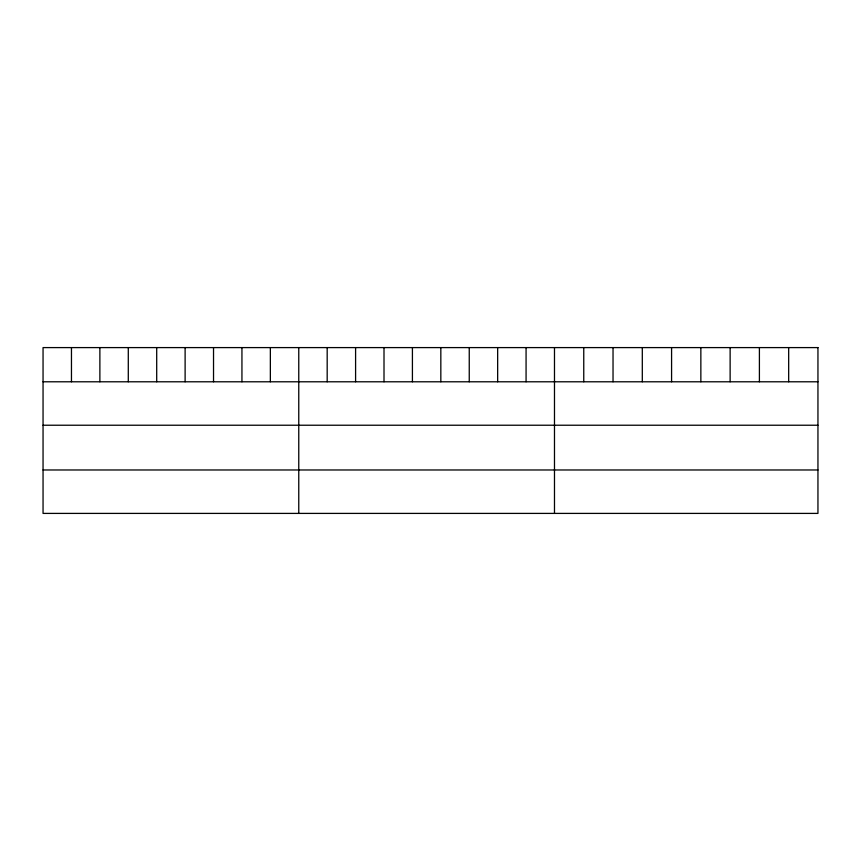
<?xml version="1.0" encoding="UTF-8"?>
<svg xmlns="http://www.w3.org/2000/svg" width="861" height="861" viewBox="0 0 861 861"><rect width="100%" height="100%" fill="white"/><g stroke="black" fill="none" stroke-linecap="round" stroke-linejoin="round"><path stroke-width="1.29" d="M43.05 381.789L817.95 381.789M43.05 425.226L817.95 425.226M43.05 469.977L817.95 469.977M788.676 347.596L788.676 381.789M759.402 347.596L759.402 381.789M730.128 347.596L730.128 381.789M700.854 347.596L700.854 381.789M671.58 347.596L671.58 381.789M642.306 347.596L642.306 381.789M613.032 347.596L613.032 381.789M583.758 347.596L583.758 381.789M554.484 347.596L554.484 513.404M526.071 347.596L526.071 381.789M497.658 347.596L497.658 381.789M469.245 347.596L469.245 381.789M440.832 347.596L440.832 381.789M412.419 347.596L412.419 381.789M384.006 347.596L384.006 381.789M355.593 347.596L355.593 381.789M327.18 347.596L327.18 381.789M298.767 347.596L298.767 513.404M270.354 347.596L270.354 381.789M241.941 347.596L241.941 381.789M213.528 347.596L213.528 381.789M185.115 347.596L185.115 381.789M156.702 347.596L156.702 381.789M128.289 347.596L128.289 381.789M99.876 347.596L99.876 381.789M71.463 347.596L71.463 381.789M817.95 347.596L43.05 347.596L43.05 513.404L817.95 513.404L817.95 347.596"/></g></svg>
